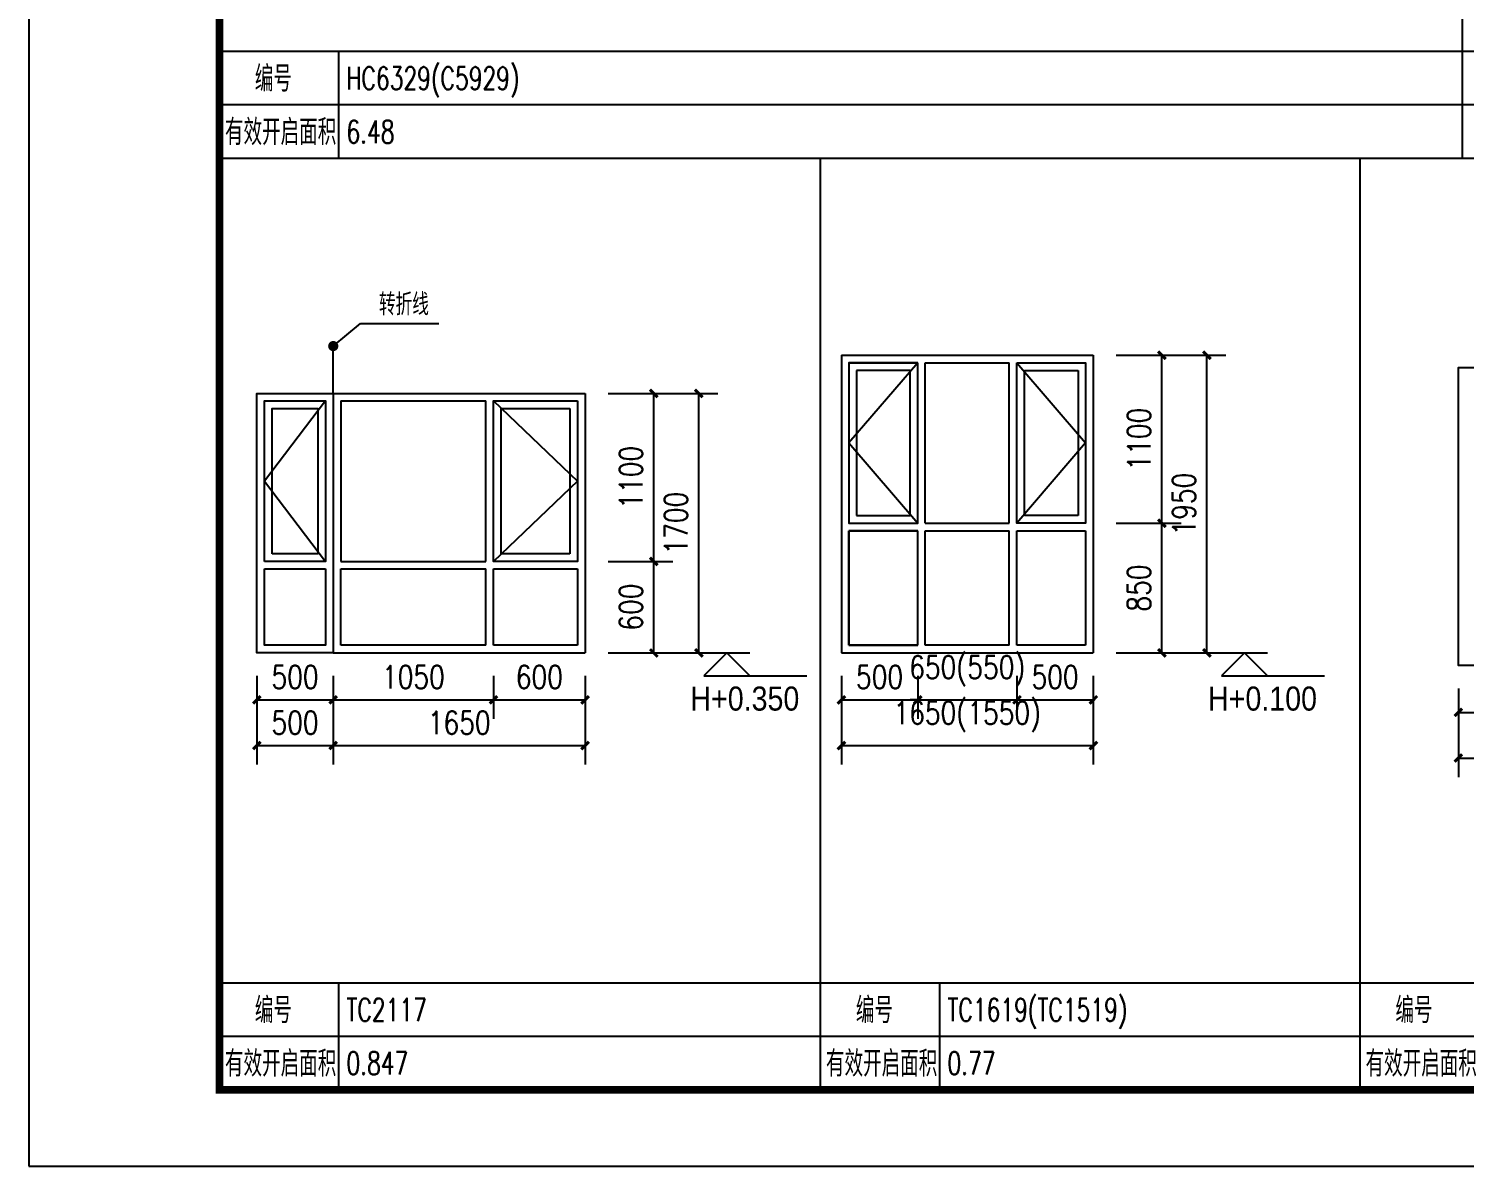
# Model space of a CAD drawing. Extents: x 718358 to 1668613, y -348838 to -159582.
# Drawn here: x 923563 to 932966, y -267041 to -259592 of the extents above; entities that cross this region are included whole.
import ezdxf

# ---------------------------------------------------------------- set-up
doc = ezdxf.new("R2010")
doc.units = 0
doc.header["$LTSCALE"] = 1000
for name, color, linetype in [('建--门窗线', 4, 'Continuous'), ('建-图框', 4, 'Continuous'), ('建-墙体', 2, 'Continuous'), ('建-尺寸', 73, 'Continuous'), ('建-引出', 3, 'Continuous'), ('建-标高', 3, 'Continuous'), ('建-表格', 7, 'Continuous')]:
    doc.layers.add(name, color=color, linetype=linetype)
doc.styles.add('_TCH_DIM', font='gt单线西文.shx', dxfattribs={"width": 0.8, "bigfont": 'gt单线中文.shx'})
doc.styles.add('_TCH_WDTABLE', font='SIMPLEX', dxfattribs={"bigfont": 'GBCBIG'})
doc.styles.add('DIM_FONT', font='SIMPLEX.shx', dxfattribs={"width": 0.8, "bigfont": 'GBCBIG.shx'})
doc.dimstyles.new('DIMN50', dxfattribs={"dimscale": 0.5, "dimtxt": 300, "dimasz": 100, "dimexe": 250, "dimexo": 300, "dimgap": 150, "dimtad": 1, "dimdec": 0, "dimzin": 0, "dimdsep": 46, "dimtxsty": 'DIM_FONT', "dimblk": 'ARCHTICK', "dimcen": 0.09, "dimdle": 1, "dimclrt": 7, "dimazin": 2, "dimtfac": 1, "dimtdec": 0, "dimtix": 1, "dimtmove": 2, "dimatfit": 3, "dimldrblk": 'ARCHTICK', "dimfxl": 1, "dimtolj": 1, "dimtzin": 0, "dimarcsym": 0})

# ---------------------------------------------------------------- blocks, each defined once
blk = doc.blocks.new('_ArchTick')
at = {"color": 0, "linetype": 'ByBlock', "const_width": 0.4}
blk.add_lwpolyline([(-0.5, -0.5), (0.5, 0.5)], dxfattribs=at)
blk = doc.blocks.new('*D2591')
at = {"layer": 'Defpoints', "color": 0, "transparency": 16777216}
for p in [(927207.4, -263079.8), (927657, -263079.8), (927207.4, -263679.8)]:
    blk.add_point(p, dxfattribs=at)
at = {"layer": '建-尺寸', "color": 0, "lineweight": -2, "transparency": 16777216}
for p, q in [((927357.4, -263079.8), (927782, -263079.8)), ((927657, -263680.3), (927657, -263079.3)), ((927357.4, -263679.8), (927782, -263679.8))]:
    blk.add_line(p, q, dxfattribs=at)
at = {"layer": '建-尺寸', "color": 0, "lineweight": -2, "transparency": 16777216, "xscale": 50, "yscale": 50, "zscale": 50}
for p, rotation in [((927657, -263079.8), 90), ((927657, -263679.8), 270)]:
    blk.add_blockref('_ArchTick', p, dxfattribs=dict(at, rotation=rotation))
at = {"layer": '建-尺寸', "color": 7, "transparency": 16777216, "insert": (927507, -263379.8), "char_height": 150, "attachment_point": 5, "rotation": 90, "style": 'DIM_FONT'}
blk.add_mtext('\\A1;600', dxfattribs=at)
blk = doc.blocks.new('*D2592')
at = {"layer": 'Defpoints', "color": 0, "transparency": 16777216}
for p in [(927207.4, -261979.8), (927657, -261979.8), (927207.4, -263079.8)]:
    blk.add_point(p, dxfattribs=at)
at = {"layer": '建-尺寸', "color": 0, "lineweight": -2, "transparency": 16777216}
for p, q in [((927357.4, -261979.8), (927782, -261979.8)), ((927657, -263080.3), (927657, -261979.3)), ((927357.4, -263079.8), (927782, -263079.8))]:
    blk.add_line(p, q, dxfattribs=at)
at = {"layer": '建-尺寸', "color": 0, "lineweight": -2, "transparency": 16777216, "xscale": 50, "yscale": 50, "zscale": 50}
for p, rotation in [((927657, -261979.8), 90), ((927657, -263079.8), 270)]:
    blk.add_blockref('_ArchTick', p, dxfattribs=dict(at, rotation=rotation))
at = {"layer": '建-尺寸', "color": 7, "transparency": 16777216, "insert": (927507, -262529.8), "char_height": 150, "attachment_point": 5, "rotation": 90, "style": 'DIM_FONT'}
blk.add_mtext('\\A1;1100', dxfattribs=at)
blk = doc.blocks.new('*D2593')
at = {"layer": 'Defpoints', "color": 0, "transparency": 16777216}
for p in [(927502.2, -261979.8), (927951.8, -261979.8), (927502.2, -263679.8)]:
    blk.add_point(p, dxfattribs=at)
at = {"layer": '建-尺寸', "color": 0, "lineweight": -2, "transparency": 16777216}
for p, q in [((927652.2, -261979.8), (928076.8, -261979.8)), ((927951.8, -263680.3), (927951.8, -261979.3)), ((927652.2, -263679.8), (928076.8, -263679.8))]:
    blk.add_line(p, q, dxfattribs=at)
at = {"layer": '建-尺寸', "color": 0, "lineweight": -2, "transparency": 16777216, "xscale": 50, "yscale": 50, "zscale": 50}
for p, rotation in [((927951.8, -261979.8), 90), ((927951.8, -263679.8), 270)]:
    blk.add_blockref('_ArchTick', p, dxfattribs=dict(at, rotation=rotation))
at = {"layer": '建-尺寸', "color": 7, "transparency": 16777216, "insert": (927801.8, -262829.8), "char_height": 150, "attachment_point": 5, "rotation": 90, "style": 'DIM_FONT'}
blk.add_mtext('\\A1;1700', dxfattribs=at)
blk = doc.blocks.new('*D2594')
at = {"layer": 'Defpoints', "color": 0, "transparency": 16777216}
for p in [(926607.4, -263679.8), (927207.4, -263679.8), (927207.4, -263987.2)]:
    blk.add_point(p, dxfattribs=at)
at = {"layer": '建-尺寸', "color": 0, "lineweight": -2, "transparency": 16777216}
for p, q in [((926607.4, -263829.8), (926607.4, -264112.2)), ((927207.4, -263829.8), (927207.4, -264112.2)), ((926606.9, -263987.2), (927207.9, -263987.2))]:
    blk.add_line(p, q, dxfattribs=at)
at = {"layer": '建-尺寸', "color": 0, "lineweight": -2, "transparency": 16777216, "xscale": 50, "yscale": 50, "zscale": 50, "rotation": 180}
blk.add_blockref('_ArchTick', (926607.4, -263987.2), dxfattribs=at)
at = {"layer": '建-尺寸', "color": 0, "lineweight": -2, "transparency": 16777216, "xscale": 50, "yscale": 50, "zscale": 50}
blk.add_blockref('_ArchTick', (927207.4, -263987.2), dxfattribs=at)
at = {"layer": '建-尺寸', "color": 7, "transparency": 16777216, "insert": (926907.4, -263837.2), "char_height": 150, "attachment_point": 5, "style": 'DIM_FONT'}
blk.add_mtext('\\A1;600', dxfattribs=at)
blk = doc.blocks.new('*D2595')
at = {"layer": 'Defpoints', "color": 0, "transparency": 16777216}
for p in [(925557.4, -263679.8), (926607.4, -263679.8), (926607.4, -263987.2)]:
    blk.add_point(p, dxfattribs=at)
at = {"layer": '建-尺寸', "color": 0, "lineweight": -2, "transparency": 16777216}
for p, q in [((925557.4, -263829.8), (925557.4, -264112.2)), ((926607.4, -263829.8), (926607.4, -264112.2)), ((925556.9, -263987.2), (926607.9, -263987.2))]:
    blk.add_line(p, q, dxfattribs=at)
at = {"layer": '建-尺寸', "color": 0, "lineweight": -2, "transparency": 16777216, "xscale": 50, "yscale": 50, "zscale": 50, "rotation": 180}
blk.add_blockref('_ArchTick', (925557.4, -263987.2), dxfattribs=at)
at = {"layer": '建-尺寸', "color": 0, "lineweight": -2, "transparency": 16777216, "xscale": 50, "yscale": 50, "zscale": 50}
blk.add_blockref('_ArchTick', (926607.4, -263987.2), dxfattribs=at)
at = {"layer": '建-尺寸', "color": 7, "transparency": 16777216, "insert": (926082.4, -263837.2), "char_height": 150, "attachment_point": 5, "style": 'DIM_FONT'}
blk.add_mtext('\\A1;1050', dxfattribs=at)
blk = doc.blocks.new('*D2596')
at = {"layer": 'Defpoints', "color": 0, "transparency": 16777216}
for p in [(925057.4, -263679.8), (925557.4, -263679.8), (925557.4, -263987.2)]:
    blk.add_point(p, dxfattribs=at)
at = {"layer": '建-尺寸', "color": 0, "lineweight": -2, "transparency": 16777216}
for p, q in [((925057.4, -263829.8), (925057.4, -264112.2)), ((925557.4, -263829.8), (925557.4, -264112.2)), ((925056.9, -263987.2), (925557.9, -263987.2))]:
    blk.add_line(p, q, dxfattribs=at)
at = {"layer": '建-尺寸', "color": 0, "lineweight": -2, "transparency": 16777216, "xscale": 50, "yscale": 50, "zscale": 50, "rotation": 180}
blk.add_blockref('_ArchTick', (925057.4, -263987.2), dxfattribs=at)
at = {"layer": '建-尺寸', "color": 0, "lineweight": -2, "transparency": 16777216, "xscale": 50, "yscale": 50, "zscale": 50}
blk.add_blockref('_ArchTick', (925557.4, -263987.2), dxfattribs=at)
at = {"layer": '建-尺寸', "color": 7, "transparency": 16777216, "insert": (925307.4, -263837.2), "char_height": 150, "attachment_point": 5, "style": 'DIM_FONT'}
blk.add_mtext('\\A1;500', dxfattribs=at)
blk = doc.blocks.new('*D2597')
at = {"layer": 'Defpoints', "color": 0, "transparency": 16777216}
for p in [(925557.4, -263679.8), (927207.4, -263679.8), (927207.4, -264286.3)]:
    blk.add_point(p, dxfattribs=at)
at = {"layer": '建-尺寸', "color": 0, "lineweight": -2, "transparency": 16777216}
for p, q in [((925557.4, -263829.8), (925557.4, -264411.3)), ((927207.4, -263829.8), (927207.4, -264411.3)), ((925556.9, -264286.3), (927207.9, -264286.3))]:
    blk.add_line(p, q, dxfattribs=at)
at = {"layer": '建-尺寸', "color": 0, "lineweight": -2, "transparency": 16777216, "xscale": 50, "yscale": 50, "zscale": 50, "rotation": 180}
blk.add_blockref('_ArchTick', (925557.4, -264286.3), dxfattribs=at)
at = {"layer": '建-尺寸', "color": 0, "lineweight": -2, "transparency": 16777216, "xscale": 50, "yscale": 50, "zscale": 50}
blk.add_blockref('_ArchTick', (927207.4, -264286.3), dxfattribs=at)
at = {"layer": '建-尺寸', "color": 7, "transparency": 16777216, "insert": (926382.4, -264136.3), "char_height": 150, "attachment_point": 5, "style": 'DIM_FONT'}
blk.add_mtext('\\A1;1650', dxfattribs=at)
blk = doc.blocks.new('*D2598')
at = {"layer": 'Defpoints', "color": 0, "transparency": 16777216}
for p in [(925057.4, -263679.8), (925557.4, -263679.8), (925557.4, -264286.3)]:
    blk.add_point(p, dxfattribs=at)
at = {"layer": '建-尺寸', "color": 0, "lineweight": -2, "transparency": 16777216}
for p, q in [((925057.4, -263829.8), (925057.4, -264411.3)), ((925557.4, -263829.8), (925557.4, -264411.3)), ((925056.9, -264286.3), (925557.9, -264286.3))]:
    blk.add_line(p, q, dxfattribs=at)
at = {"layer": '建-尺寸', "color": 0, "lineweight": -2, "transparency": 16777216, "xscale": 50, "yscale": 50, "zscale": 50, "rotation": 180}
blk.add_blockref('_ArchTick', (925057.4, -264286.3), dxfattribs=at)
at = {"layer": '建-尺寸', "color": 0, "lineweight": -2, "transparency": 16777216, "xscale": 50, "yscale": 50, "zscale": 50}
blk.add_blockref('_ArchTick', (925557.4, -264286.3), dxfattribs=at)
at = {"layer": '建-尺寸', "color": 7, "transparency": 16777216, "insert": (925307.4, -264136.3), "char_height": 150, "attachment_point": 5, "style": 'DIM_FONT'}
blk.add_mtext('\\A1;500', dxfattribs=at)
blk = doc.blocks.new('*D2599')
at = {"layer": 'Defpoints', "color": 0, "transparency": 16777216}
for p in [(930535.5, -262829.8), (930985.1, -262829.8), (930535.5, -263679.8)]:
    blk.add_point(p, dxfattribs=at)
at = {"layer": '建-尺寸', "color": 0, "lineweight": -2, "transparency": 16777216}
for p, q in [((930685.5, -262829.8), (931110.1, -262829.8)), ((930985.1, -263680.3), (930985.1, -262829.3)), ((930685.5, -263679.8), (931110.1, -263679.8))]:
    blk.add_line(p, q, dxfattribs=at)
at = {"layer": '建-尺寸', "color": 0, "lineweight": -2, "transparency": 16777216, "xscale": 50, "yscale": 50, "zscale": 50}
for p, rotation in [((930985.1, -262829.8), 90), ((930985.1, -263679.8), 270)]:
    blk.add_blockref('_ArchTick', p, dxfattribs=dict(at, rotation=rotation))
at = {"layer": '建-尺寸', "color": 7, "transparency": 16777216, "insert": (930835.1, -263254.8), "char_height": 150, "attachment_point": 5, "rotation": 90, "style": 'DIM_FONT'}
blk.add_mtext('\\A1;850', dxfattribs=at)
blk = doc.blocks.new('*D2600')
at = {"layer": 'Defpoints', "color": 0, "transparency": 16777216}
for p in [(930535.5, -261729.8), (930985.1, -261729.8), (930535.5, -262829.8)]:
    blk.add_point(p, dxfattribs=at)
at = {"layer": '建-尺寸', "color": 0, "lineweight": -2, "transparency": 16777216}
for p, q in [((930685.5, -261729.8), (931110.1, -261729.8)), ((930985.1, -262830.3), (930985.1, -261729.3)), ((930685.5, -262829.8), (931110.1, -262829.8))]:
    blk.add_line(p, q, dxfattribs=at)
at = {"layer": '建-尺寸', "color": 0, "lineweight": -2, "transparency": 16777216, "xscale": 50, "yscale": 50, "zscale": 50}
for p, rotation in [((930985.1, -261729.8), 90), ((930985.1, -262829.8), 270)]:
    blk.add_blockref('_ArchTick', p, dxfattribs=dict(at, rotation=rotation))
at = {"layer": '建-尺寸', "color": 7, "transparency": 16777216, "insert": (930835.1, -262279.8), "char_height": 150, "attachment_point": 5, "rotation": 90, "style": 'DIM_FONT'}
blk.add_mtext('\\A1;1100', dxfattribs=at)
blk = doc.blocks.new('*D2601')
at = {"layer": 'Defpoints', "color": 0, "transparency": 16777216}
for p in [(930830.2, -261729.8), (931279.8, -261729.8), (930830.2, -263679.8)]:
    blk.add_point(p, dxfattribs=at)
at = {"layer": '建-尺寸', "color": 0, "lineweight": -2, "transparency": 16777216}
for p, q in [((930980.2, -261729.8), (931404.8, -261729.8)), ((931279.8, -263680.3), (931279.8, -261729.3)), ((930980.2, -263679.8), (931404.8, -263679.8))]:
    blk.add_line(p, q, dxfattribs=at)
at = {"layer": '建-尺寸', "color": 0, "lineweight": -2, "transparency": 16777216, "xscale": 50, "yscale": 50, "zscale": 50}
for p, rotation in [((931279.8, -261729.8), 90), ((931279.8, -263679.8), 270)]:
    blk.add_blockref('_ArchTick', p, dxfattribs=dict(at, rotation=rotation))
at = {"layer": '建-尺寸', "color": 7, "transparency": 16777216, "insert": (931129.8, -262704.8), "char_height": 150, "attachment_point": 5, "rotation": 90, "style": 'DIM_FONT'}
blk.add_mtext('\\A1;1950', dxfattribs=at)
blk = doc.blocks.new('*D2602')
at = {"layer": 'Defpoints', "color": 0, "transparency": 16777216}
for p in [(930035.5, -263679.8), (930535.5, -263679.8), (930535.5, -263987.2)]:
    blk.add_point(p, dxfattribs=at)
at = {"layer": '建-尺寸', "color": 0, "lineweight": -2, "transparency": 16777216}
for p, q in [((930035.5, -263829.8), (930035.5, -264112.2)), ((930535.5, -263829.8), (930535.5, -264112.2)), ((930035, -263987.2), (930536, -263987.2))]:
    blk.add_line(p, q, dxfattribs=at)
at = {"layer": '建-尺寸', "color": 0, "lineweight": -2, "transparency": 16777216, "xscale": 50, "yscale": 50, "zscale": 50, "rotation": 180}
blk.add_blockref('_ArchTick', (930035.5, -263987.2), dxfattribs=at)
at = {"layer": '建-尺寸', "color": 0, "lineweight": -2, "transparency": 16777216, "xscale": 50, "yscale": 50, "zscale": 50}
blk.add_blockref('_ArchTick', (930535.5, -263987.2), dxfattribs=at)
at = {"layer": '建-尺寸', "color": 7, "transparency": 16777216, "insert": (930285.5, -263837.2), "char_height": 150, "attachment_point": 5, "style": 'DIM_FONT'}
blk.add_mtext('\\A1;500', dxfattribs=at)
blk = doc.blocks.new('*D2603')
at = {"layer": 'Defpoints', "color": 0, "transparency": 16777216}
for p in [(929385.5, -263679.8), (930035.5, -263679.8), (930035.5, -263987.2)]:
    blk.add_point(p, dxfattribs=at)
at = {"layer": '建-尺寸', "color": 0, "lineweight": -2, "transparency": 16777216}
for p, q in [((929385.5, -263829.8), (929385.5, -264112.2)), ((930035.5, -263829.8), (930035.5, -264112.2)), ((929385.5, -263987.2), (929335.5, -263987.2)), ((929385.5, -263987.2), (930035.5, -263987.2)), ((930035.5, -263987.2), (930085.5, -263987.2))]:
    blk.add_line(p, q, dxfattribs=at)
at = {"layer": '建-尺寸', "color": 0, "lineweight": -2, "transparency": 16777216, "xscale": 50, "yscale": 50, "zscale": 50}
blk.add_blockref('_ArchTick', (929385.5, -263987.2), dxfattribs=at)
at = {"layer": '建-尺寸', "color": 0, "lineweight": -2, "transparency": 16777216, "xscale": 50, "yscale": 50, "zscale": 50, "rotation": 180}
blk.add_blockref('_ArchTick', (930035.5, -263987.2), dxfattribs=at)
at = {"layer": '建-尺寸', "color": 7, "transparency": 16777216, "insert": (929710.5, -263798), "char_height": 150, "attachment_point": 5, "style": 'DIM_FONT'}
blk.add_mtext('\\A1;650(550)', dxfattribs=at)
blk = doc.blocks.new('*D2604')
at = {"layer": 'Defpoints', "color": 0, "transparency": 16777216}
for p in [(928885.5, -263679.8), (929385.5, -263679.8), (929385.5, -263987.2)]:
    blk.add_point(p, dxfattribs=at)
at = {"layer": '建-尺寸', "color": 0, "lineweight": -2, "transparency": 16777216}
for p, q in [((928885.5, -263829.8), (928885.5, -264112.2)), ((929385.5, -263829.8), (929385.5, -264112.2)), ((928885, -263987.2), (929386, -263987.2))]:
    blk.add_line(p, q, dxfattribs=at)
at = {"layer": '建-尺寸', "color": 0, "lineweight": -2, "transparency": 16777216, "xscale": 50, "yscale": 50, "zscale": 50, "rotation": 180}
blk.add_blockref('_ArchTick', (928885.5, -263987.2), dxfattribs=at)
at = {"layer": '建-尺寸', "color": 0, "lineweight": -2, "transparency": 16777216, "xscale": 50, "yscale": 50, "zscale": 50}
blk.add_blockref('_ArchTick', (929385.5, -263987.2), dxfattribs=at)
at = {"layer": '建-尺寸', "color": 7, "transparency": 16777216, "insert": (929135.5, -263837.2), "char_height": 150, "attachment_point": 5, "style": 'DIM_FONT'}
blk.add_mtext('\\A1;500', dxfattribs=at)
blk = doc.blocks.new('*D2605')
at = {"layer": 'Defpoints', "color": 0, "transparency": 16777216}
for p in [(928885.5, -263679.8), (930535.5, -263679.8), (930535.5, -264286.3)]:
    blk.add_point(p, dxfattribs=at)
at = {"layer": '建-尺寸', "color": 0, "lineweight": -2, "transparency": 16777216}
for p, q in [((928885.5, -263829.8), (928885.5, -264411.3)), ((930535.5, -263829.8), (930535.5, -264411.3)), ((928885, -264286.3), (930536, -264286.3))]:
    blk.add_line(p, q, dxfattribs=at)
at = {"layer": '建-尺寸', "color": 0, "lineweight": -2, "transparency": 16777216, "xscale": 50, "yscale": 50, "zscale": 50, "rotation": 180}
blk.add_blockref('_ArchTick', (928885.5, -264286.3), dxfattribs=at)
at = {"layer": '建-尺寸', "color": 0, "lineweight": -2, "transparency": 16777216, "xscale": 50, "yscale": 50, "zscale": 50}
blk.add_blockref('_ArchTick', (930535.5, -264286.3), dxfattribs=at)
at = {"layer": '建-尺寸', "color": 7, "transparency": 16777216, "insert": (929710.5, -264097.1), "char_height": 150, "attachment_point": 5, "style": 'DIM_FONT'}
blk.add_mtext('\\A1;1650(1550)', dxfattribs=at)
blk = doc.blocks.new('*D2611')
at = {"layer": 'Defpoints', "color": 0, "transparency": 16777216}
for p in [(932927.1, -263761.5), (933527.1, -263761.5), (933527.1, -264069)]:
    blk.add_point(p, dxfattribs=at)
at = {"layer": '建-尺寸', "color": 0, "lineweight": -2, "transparency": 16777216}
for p, q in [((932927.1, -263911.5), (932927.1, -264194)), ((933527.1, -263911.5), (933527.1, -264194)), ((932926.6, -264069), (933527.6, -264069))]:
    blk.add_line(p, q, dxfattribs=at)
at = {"layer": '建-尺寸', "color": 0, "lineweight": -2, "transparency": 16777216, "xscale": 50, "yscale": 50, "zscale": 50, "rotation": 180}
blk.add_blockref('_ArchTick', (932927.1, -264069), dxfattribs=at)
at = {"layer": '建-尺寸', "color": 0, "lineweight": -2, "transparency": 16777216, "xscale": 50, "yscale": 50, "zscale": 50}
blk.add_blockref('_ArchTick', (933527.1, -264069), dxfattribs=at)
at = {"layer": '建-尺寸', "color": 7, "transparency": 16777216, "insert": (933227.1, -263919), "char_height": 150, "attachment_point": 5, "style": 'DIM_FONT'}
blk.add_mtext('\\A1;600', dxfattribs=at)
blk = doc.blocks.new('*D2612')
at = {"layer": 'Defpoints', "color": 0, "transparency": 16777216}
for p in [(932927.1, -263761.5), (934827.1, -263761.5), (934827.1, -264368.1)]:
    blk.add_point(p, dxfattribs=at)
at = {"layer": '建-尺寸', "color": 0, "lineweight": -2, "transparency": 16777216}
for p, q in [((932927.1, -263911.5), (932927.1, -264493.1)), ((934827.1, -263911.5), (934827.1, -264493.1)), ((932926.6, -264368.1), (934827.6, -264368.1))]:
    blk.add_line(p, q, dxfattribs=at)
at = {"layer": '建-尺寸', "color": 0, "lineweight": -2, "transparency": 16777216, "xscale": 50, "yscale": 50, "zscale": 50, "rotation": 180}
blk.add_blockref('_ArchTick', (932927.1, -264368.1), dxfattribs=at)
at = {"layer": '建-尺寸', "color": 0, "lineweight": -2, "transparency": 16777216, "xscale": 50, "yscale": 50, "zscale": 50}
blk.add_blockref('_ArchTick', (934827.1, -264368.1), dxfattribs=at)
at = {"layer": '建-尺寸', "color": 7, "transparency": 16777216, "insert": (933877.1, -264218.1), "char_height": 150, "attachment_point": 5, "style": 'DIM_FONT'}
blk.add_mtext('\\A1;1900', dxfattribs=at)

msp = doc.modelspace()

# ---------------------------------------------------------------- linework, layer by layer
at = {"layer": '建--门窗线'}
for p, q in [((928935.5, -261779.8), (929385.5, -261779.8)), ((928935.5, -261779.8), (928935.5, -262829.8)), ((929385.5, -261779.8), (928935.5, -262304.8)), ((929335.5, -261829.8), (928985.5, -261829.8)), ((928985.5, -261829.8), (928985.5, -262779.8)), ((929335.5, -262779.8), (929335.5, -261829.8)), ((929435.5, -261779.8), (929985.5, -261779.8)), ((929435.5, -262829.8), (929435.5, -261779.8)), ((929985.5, -262829.8), (929985.5, -261779.8)), ((930035.5, -261779.8), (930485.5, -262304.8)), ((930085.5, -261829.8), (930435.5, -261829.8)), ((930085.5, -262779.8), (930085.5, -261829.8)), ((930435.5, -261829.8), (930435.5, -262779.8)), ((925607.4, -262029.8), (926557.4, -262029.8)), ((925607.4, -262029.8), (925607.4, -263079.8)), ((926557.4, -263079.8), (926557.4, -262029.8)), ((926607.4, -262029.8), (927157.4, -262554.8)), ((926657.4, -262079.8), (927107.4, -262079.8)), ((926657.4, -263029.8), (926657.4, -262079.8)), ((927107.4, -262079.8), (927107.4, -263029.8)), ((928935.5, -262304.8), (929385.5, -262829.8)), ((930485.5, -262304.8), (930035.5, -262829.8)), ((927157.4, -262554.8), (926607.4, -263079.8)), ((928985.5, -262779.8), (929335.5, -262779.8)), ((930435.5, -262779.8), (930085.5, -262779.8)), ((928935.5, -262829.8), (929385.5, -262829.8)), ((928935.5, -262879.8), (929385.5, -262879.8)), ((928935.5, -263629.8), (928935.5, -262879.8)), ((928935.5, -262879.8), (928935.5, -263629.8)), ((929385.5, -262879.8), (928935.5, -262879.8)), ((929385.5, -263629.8), (929385.5, -262879.8)), ((929435.5, -262829.8), (929985.5, -262829.8)), ((929435.5, -262879.8), (929985.5, -262879.8)), ((929435.5, -263629.8), (929435.5, -262879.8)), ((929985.5, -263629.8), (929985.5, -262879.8)), ((930035.5, -262879.8), (930485.5, -262879.8)), ((930035.5, -263629.8), (930035.5, -262879.8)), ((930485.5, -262879.8), (930485.5, -263629.8)), ((925607.4, -263079.8), (926557.4, -263079.8)), ((927107.4, -263029.8), (926657.4, -263029.8)), ((925107.4, -263129.8), (925507.4, -263129.8)), ((925607.4, -263129.8), (926557.4, -263129.8)), ((925607.4, -263629.8), (925607.4, -263129.8)), ((926557.4, -263629.8), (926557.4, -263129.8)), ((926607.4, -263129.8), (927157.4, -263129.8)), ((926607.4, -263629.8), (926607.4, -263129.8)), ((927157.4, -263129.8), (927157.4, -263629.8)), ((926557.4, -263629.8), (925607.4, -263629.8)), ((927157.4, -263629.8), (926607.4, -263629.8)), ((929385.5, -263629.8), (928935.5, -263629.8)), ((928935.5, -263629.8), (929385.5, -263629.8)), ((929985.5, -263629.8), (929435.5, -263629.8)), ((930485.5, -263629.8), (930035.5, -263629.8))]:
    msp.add_line(p, q, dxfattribs=at)
for points in [[(929385.5, -261779.8), (928935.5, -261779.8), (928935.5, -262829.8), (929385.5, -262829.8)], [(930035.5, -261779.8), (930485.5, -261779.8), (930485.5, -262829.8), (930035.5, -262829.8)], [(927157.4, -262029.8), (927157.4, -263079.8), (926607.4, -263079.8), (926607.4, -262029.8)], [(925157.4, -263029.8), (925157.4, -262079.8), (925457.4, -262079.8), (925457.4, -263029.8)]]:
    msp.add_lwpolyline(points, close=True, dxfattribs=at)
for points in [[(925107.4, -263079.8), (925107.4, -262029.8), (925507.4, -262029.8), (925507.4, -263079.8), (925107.4, -263079.8)], [(925507.4, -262029.8), (925107.4, -262554.8), (925507.4, -263079.8)], [(925507.4, -263129.8), (925507.4, -263629.8), (925107.4, -263629.8), (925107.4, -263129.8)]]:
    msp.add_lwpolyline(points, dxfattribs=at)
at = {"layer": '建-图框'}
msp.add_lwpolyline([(923562.8, -267041.4), (965612.8, -267041.4), (965612.8, -237341.4), (923562.8, -237341.4)], close=True, dxfattribs=at)
at = {"layer": '建-图框', "const_width": 50}
msp.add_lwpolyline([(924812.8, -266541.4), (965112.8, -266541.4), (965112.8, -237841.4), (924812.8, -237841.4)], close=True, dxfattribs=at)
at = {"layer": '建-墙体'}
for p, q in [((928885.5, -261729.8), (928885.5, -263679.8)), ((928885.5, -261729.8), (930535.5, -261729.8)), ((928885.5, -261729.8), (928885.5, -263679.8)), ((930535.5, -261729.8), (930535.5, -263679.8)), ((925557.4, -261979.8), (925557.4, -263679.8)), ((925557.4, -261979.8), (927207.4, -261979.8)), ((927207.4, -261979.8), (927207.4, -263679.8)), ((925557.4, -263679.8), (927207.4, -263679.8)), ((928885.5, -263679.8), (930535.5, -263679.8))]:
    msp.add_line(p, q, dxfattribs=at)
for points in [[(934827.1, -263761.5), (932927.1, -263761.5), (932927.1, -261811.5), (934827.1, -261811.5)], [(925557.4, -263679.8), (925057.4, -263679.8), (925057.4, -261979.8), (925557.4, -261979.8)]]:
    msp.add_lwpolyline(points, close=True, dxfattribs=at)
at = {"layer": '建-引出'}
for p, q in [((925557.4, -261670.1), (925735, -261521.3)), ((925735, -261521.3), (926248.3, -261521.3))]:
    msp.add_line(p, q, dxfattribs=at)
at = {"layer": '建-引出', "const_width": 33.3}
msp.add_lwpolyline([(925544.6, -261680.8, 1), (925570.2, -261659.4, 1)], format="xyb", close=True, dxfattribs=at)
at = {"layer": '建-标高'}
for p, q in [((927785, -263679.8), (928285, -263679.8)), ((928135, -263679.8), (927985, -263829.8)), ((928135, -263679.8), (928285, -263829.8)), ((931175.6, -263679.8), (931675.6, -263679.8)), ((931525.6, -263679.8), (931375.6, -263829.8)), ((931525.6, -263679.8), (931675.6, -263829.8)), ((927985, -263829.8), (928658.6, -263829.8)), ((931375.6, -263829.8), (932049.2, -263829.8))]:
    msp.add_line(p, q, dxfattribs=at)
at = {"layer": '建-表格'}
for p, q in [((932954, -260441.4), (932954, -254641.4)), ((924812.8, -263364), (924812.8, -259696.5)), ((959674.8, -259741.4), (924812.8, -259741.4)), ((925591, -259741.4), (925591, -260441.4)), ((959674.8, -260091.4), (924812.8, -260091.4)), ((959674.8, -260441.4), (924812.8, -260441.4)), ((928749.5, -266541.4), (928749.5, -260441.4)), ((932283.5, -266541.4), (932283.5, -260441.4)), ((925557.4, -261979.8), (925557.4, -261666.2)), ((952512.8, -265841.4), (924812.8, -265841.4)), ((925591, -265841.4), (925591, -266541.4)), ((929527.6, -265841.4), (929527.6, -266541.4)), ((952512.8, -266191.4), (924812.8, -266191.4)), ((957862.8, -266541.4), (924812.8, -266541.4))]:
    msp.add_line(p, q, dxfattribs=at)

# ---------------------------------------------------------------- texts
at = {"layer": '建-引出', "style": '_TCH_DIM', "width": 0.8}
msp.add_text('转折线', height=143.31, dxfattribs=at).set_placement((925856.9, -261468.8))
at = {"layer": '建-标高', "style": '_TCH_DIM', "width": 0.888889}
for s, p in [('H+0.350', (927897, -264057.3)), ('H+0.100', (931287.6, -264057.3))]:
    msp.add_text(s, height=157.5, dxfattribs=at).set_placement(p)
at = {"layer": '建-表格', "style": '_TCH_WDTABLE'}
for s, p in [('编号', (925043.8, -260003.9)), ('有效开启面积', (924848.1, -260353.9)), ('编号', (925043.8, -266103.9)), ('编号', (928980.5, -266103.9)), ('编号', (932514.5, -266103.9)), ('有效开启面积', (924848.1, -266453.9)), ('有效开启面积', (928784.7, -266453.9)), ('有效开启面积', (932318.7, -266453.9))]:
    msp.add_text(s, height=168.79, dxfattribs=at).set_placement(p)
at = {"layer": '建-表格', "style": '_TCH_WDTABLE', "width": 0.705882}
for s, p in [('HC6329(C5929)', (925643.9, -259990.8)), ('6.48', (925643.9, -260340.8)), ('TC2117', (925643.9, -266090.8)), ('TC1619(TC1519)', (929580.5, -266090.8)), ('0.847', (925643.9, -266440.8)), ('0.77', (929580.5, -266440.8))]:
    msp.add_text(s, height=148.75, dxfattribs=at).set_placement(p)

# ---------------------------------------------------------------- dimensions: what is measured, and where the dimension line sits
at = {"layer": '建-尺寸'}
for p1, p2, distance, picture, middle in [((930535.5, -262829.8), (930535.5, -261729.8), -449.6, '*D2600', (930835.1, -262279.8)), ((930830.2, -263679.8), (930830.2, -261729.8), -449.6, '*D2601', (931129.8, -262704.8)), ((927207.4, -263079.8), (927207.4, -261979.8), -449.6, '*D2592', (927507, -262529.8)), ((927502.2, -263679.8), (927502.2, -261979.8), -449.6, '*D2593', (927801.8, -262829.8)), ((930535.5, -263679.8), (930535.5, -262829.8), -449.6, '*D2599', (930835.1, -263254.8)), ((927207.4, -263679.8), (927207.4, -263079.8), -449.6, '*D2591', (927507, -263379.8)), ((925057.4, -263679.8), (925557.4, -263679.8), -307.5, '*D2596', (925307.4, -263837.2)), ((925057.4, -263679.8), (925557.4, -263679.8), -606.6, '*D2598', (925307.4, -264136.3)), ((925557.4, -263679.8), (926607.4, -263679.8), -307.5, '*D2595', (926082.4, -263837.2)), ((925557.4, -263679.8), (927207.4, -263679.8), -606.6, '*D2597', (926382.4, -264136.3)), ((926607.4, -263679.8), (927207.4, -263679.8), -307.5, '*D2594', (926907.4, -263837.2)), ((928885.5, -263679.8), (929385.5, -263679.8), -307.5, '*D2604', (929135.5, -263837.2)), ((930035.5, -263679.8), (930535.5, -263679.8), -307.5, '*D2602', (930285.5, -263837.2)), ((932927.1, -263761.5), (933527.1, -263761.5), -307.5, '*D2611', (933227.1, -263919)), ((932927.1, -263761.5), (934827.1, -263761.5), -606.6, '*D2612', (933877.1, -264218.1))]:
    dim = msp.add_aligned_dim(p1=p1, p2=p2, distance=distance, dimstyle='DIMN50', dxfattribs=at)
    dim.commit()
    dim.dimension.update_dxf_attribs({"geometry": picture, "text_midpoint": middle})
for p1, p2, distance, text, picture, middle in [((928885.5, -263679.8), (930535.5, -263679.8), -606.6, '1650(1550)', '*D2605', (929710.5, -264097.1)), ((929385.5, -263679.8), (930035.5, -263679.8), -307.5, '650(550)', '*D2603', (929710.5, -263798))]:
    dim = msp.add_aligned_dim(p1=p1, p2=p2, distance=distance, text=text, dimstyle='DIMN50', dxfattribs=at)
    dim.commit()
    dim.dimension.update_dxf_attribs({"geometry": picture, "text_midpoint": middle})

doc.saveas('drawing.dxf')
